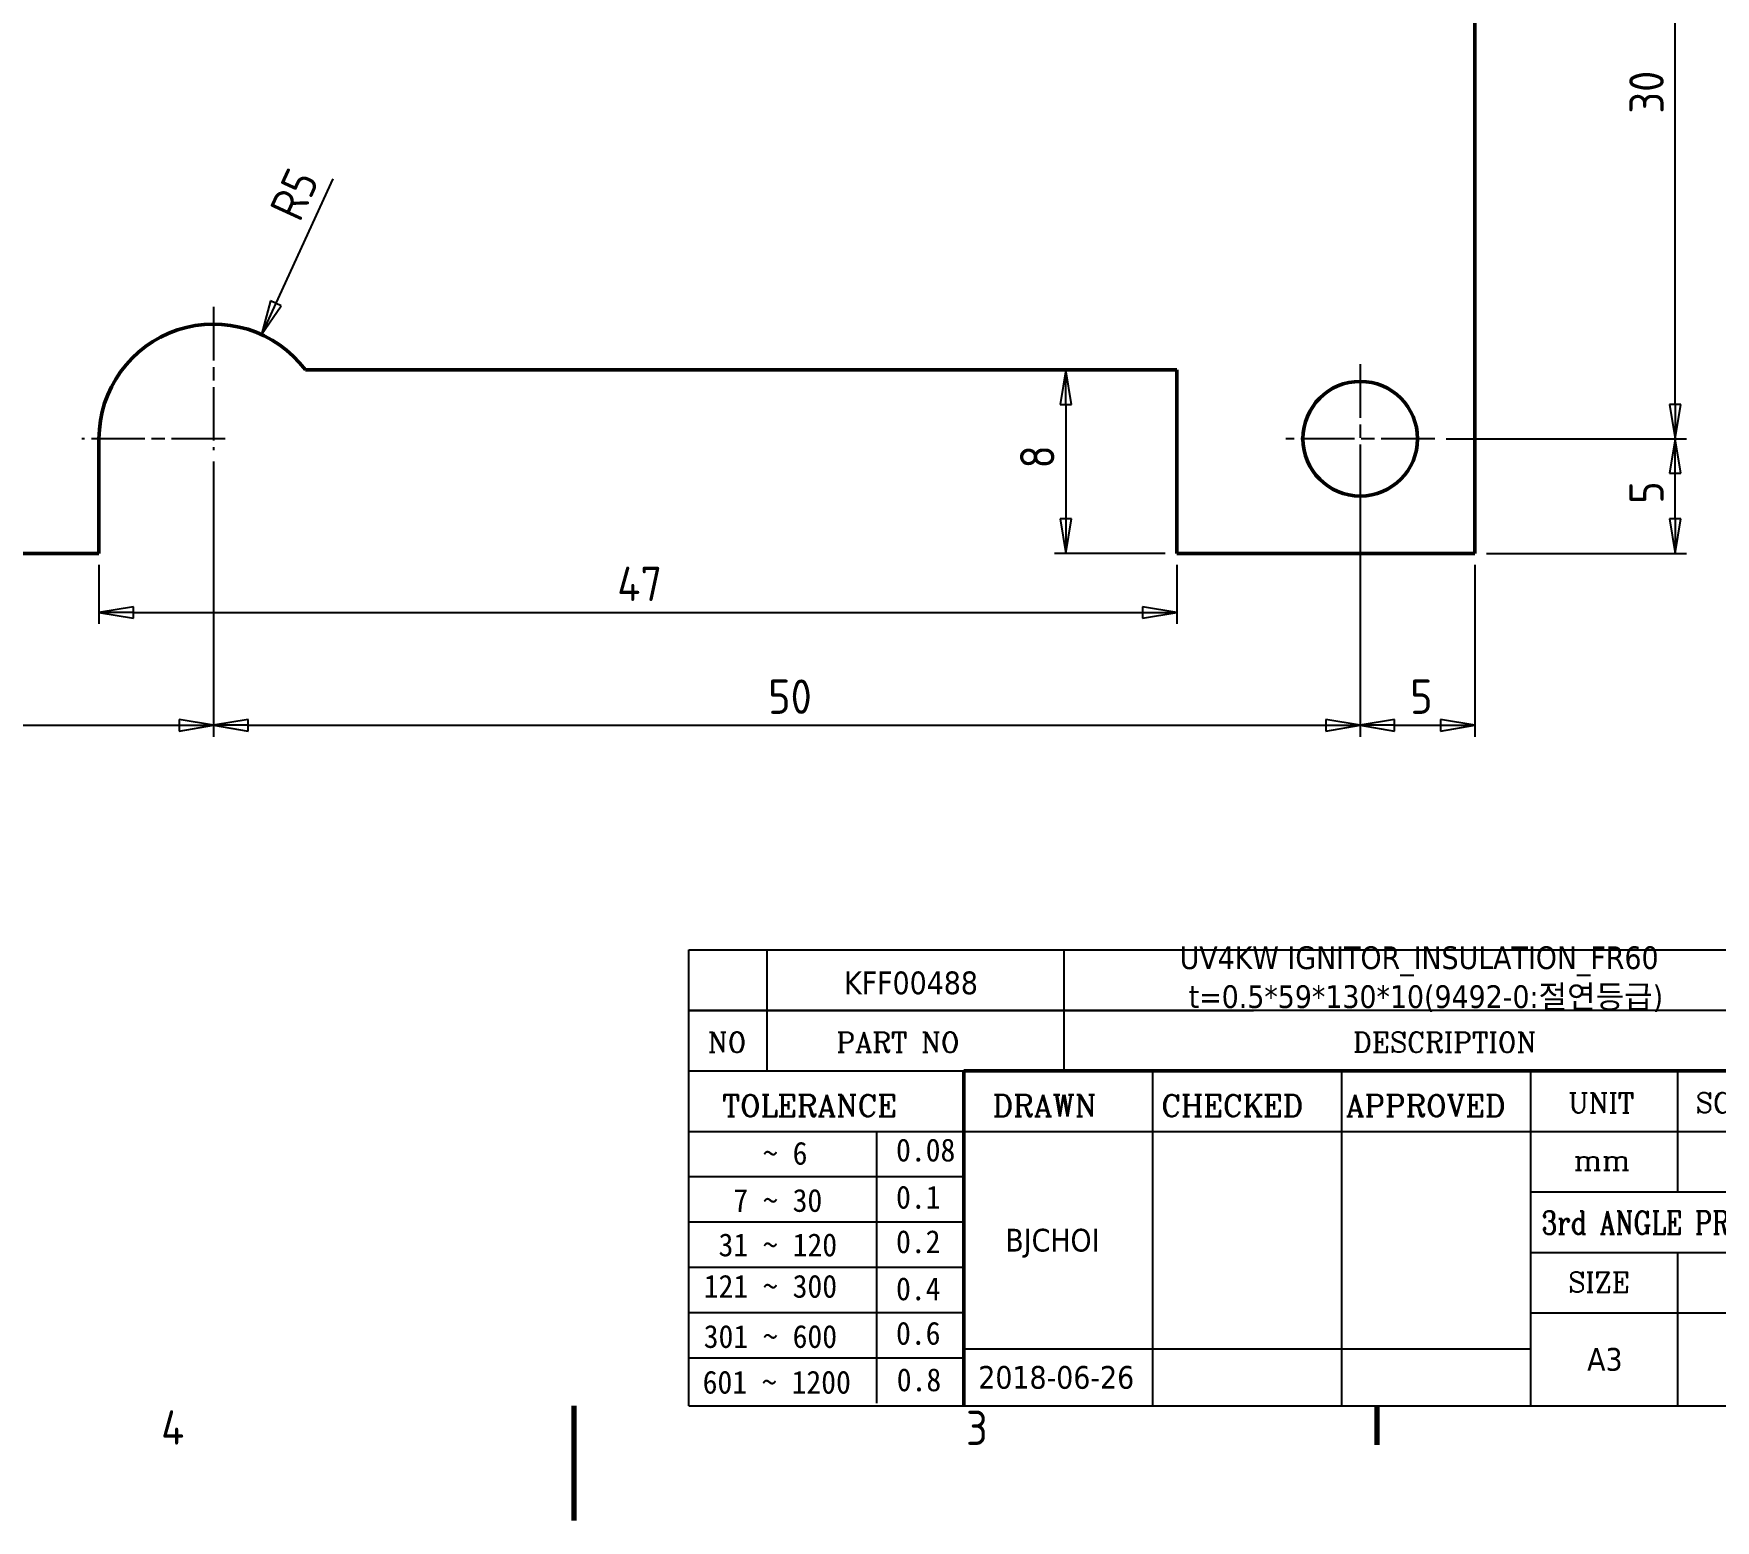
# Model space of a CAD drawing. Header units: millimetres. Extents: x 0 to 210, y 0 to 149.
# Drawn here: x 81.4 to 154.8, y 0 to 64.8 of the extents above; entities that cross this region are included whole.
import ezdxf
from ezdxf.enums import TextEntityAlignment as Align

# ---------------------------------------------------------------- set-up
doc = ezdxf.new("R2010")
doc.units = ezdxf.units.MM
doc.header["$LTSCALE"] = 0.5
doc.linetypes.add('CHAIN', pattern=[0.35429999999999995, 0.2362, -0.0295, 0.0591, -0.0295])
doc.layers.get('0').update_dxf_attribs({"lineweight": 25})
for name, color, linetype, lineweight in [('가시적인 것(ISO)', 7, 'Continuous', 50), ('경계(ISO)', 7, 'Continuous', 70), ('제목(ISO)', 5, 'Continuous', 50), ('중심 표식(ISO)', 1, 'Continuous', 25), ('치수(ISO)', 7, 'Continuous', 25)]:
    doc.layers.add(name, color=color, linetype=linetype, lineweight=lineweight)
doc.styles.add('HAN_291', font='')
doc.styles.add('ISO ProportionalPSTEK', font='isocp.shx')
doc.styles.add('RC_284', font='ROMANC.shx')
doc.styles.add('RC_287', font='ROMANC.shx')
doc.styles.add('텍스트 스타일333', font='ROMANC.shx', dxfattribs={"width": 0.800000011920929})
doc.styles.add('텍스트 스타일359', font='tahoma.ttf')
doc.styles.get('HAN_291').set_extended_font_data('GulimChe')
doc.dimstyles.new('PSTEK', dxfattribs={"dimscale": 0.5, "dimtxt": 3, "dimasz": 3, "dimexe": 1, "dimexo": 1, "dimgap": 1, "dimtad": 1, "dimrnd": 1e-08, "dimdsep": 46, "dimtxsty": 'ISO ProportionalPSTEK', "dimblk": 'Filled-1', "dimcen": 0.09, "dimdle": 10, "dimclrd": 3, "dimclre": 3, "dimclrt": 1, "dimadec": 1, "dimazin": 2, "dimtfac": 1, "dimtmove": 0, "dimatfit": 3, "dimfxl": 0, "dimtolj": 1, "dimlwd": -1, "dimlwe": -1, "dimarcsym": 0})

# ---------------------------------------------------------------- blocks, each defined once
blk = doc.blocks.new('경계 Default Border')
at = {"layer": '경계(ISO)'}
blk.add_line((280, 10), (280, 6.599999666213989), dxfattribs=at)
at = {"layer": '경계(ISO)', "flags": 128}
blk.add_lwpolyline([(210, 0), (210, 10)], dxfattribs=at)
at = {"layer": '경계(ISO)', "color": 1, "char_height": 3.00000011920929, "attachment_point": 7, "style": 'ISO ProportionalPSTEK'}
for s, insert in [('4', (173.9734701308116, 6.59999988079071)), ('3', (244.1685395229535, 6.57139439638704))]:
    blk.add_mtext(s, dxfattribs=dict(at, insert=insert))
blk = doc.blocks.new('제목 블록 PSTEK')
at = {"color": 180}
for p, q in [((182.475792979055, 11.79100474011392), (182.4757929790549, 51.56524660363496)), ((182.4757929790549, 51.56524660363496), (372.4757929537551, 51.56524660363496)), ((189.2651435055721, 51.56524660363496), (189.2651435055722, 41.00524660363494)), ((215.2152739891528, 41.00524660363494), (215.2152739891528, 51.56524660363496)), ((182.475792979055, 46.2852466036349), (372.4757929537551, 46.28524660363492)), ((182.475792979055, 41.00524660363493), (206.451475290024, 41.00524660363493)), ((222.9401812389276, 11.79100474011392), (222.9401812389276, 41.00524660363494)), ((239.4288871878316, 11.79100474011392), (239.4288871878316, 41.00524660363494)), ((255.9175931367356, 11.79100474011392), (255.9175931367356, 41.00524660363494)), ((268.6918866058747, 41.00524660363494), (268.6918866058747, 30.44524660363498)), ((182.475792979055, 35.72524660363497), (206.451475290024, 35.72524660363497)), ((198.8621818849491, 12.02524660363491), (198.8621818849491, 35.72524660363497)), ((206.451475290024, 35.72524660363497), (372.4757929537551, 35.72524660363497)), ((182.475792979055, 31.77524660363492), (206.451475290024, 31.77524660363492)), ((255.917593136736, 30.44524660363498), (372.4757929537552, 30.44524660363501)), ((182.475792979055, 27.82524660363487), (206.451475290024, 27.82524660363487)), ((255.9175931367359, 25.16524660363502), (372.4757929537552, 25.165246603635)), ((268.6918866058744, 25.16524660363502), (268.6918866058744, 11.79100474011392)), ((182.475792979055, 23.87524660363505), (206.451475290024, 23.87524660363505)), ((182.475792979055, 19.92524660363478), (206.451475290024, 19.92524660363478)), ((255.9175931367359, 19.88524660363481), (310.0881549537553, 19.88524660363481)), ((206.451475290024, 16.74100474011396), (255.9175931367359, 16.74100474011396)), ((182.475792979055, 15.97524660363496), (206.451475290024, 15.97524660363496)), ((182.475792979055, 11.79100474011392), (372.4757929537551, 11.79100474011389))]:
    blk.add_line(p, q, dxfattribs=at)
at = {"color": 7, "linetype": 'Continuous', "lineweight": 25}
blk.add_line((182.4771903250938, 46.27967054998719), (231.7273669611342, 46.27967054998717), dxfattribs=at)
at = {"color": 7, "lineweight": 50}
for p, q in [((206.4514752900237, 11.79100474011392), (206.4514752900237, 41.00524660363494)), ((206.451475290024, 41.00524660363494), (372.4757929537551, 41.00524660363496))]:
    blk.add_line(p, q, dxfattribs=at)
at = {"color": 7}
for s, height, style, p in [('NO', 1.742399930953979, 'RC_284', (184.135398793432, 42.62317362549192)), ('PART NO', 1.742399930953979, 'RC_284', (195.3359407378685, 42.62317362549192)), ('DESCRIPTION', 1.742399930953979, 'RC_284', (240.4025565652523, 42.62317362549192)), (' TOLERANCE', 1.899999976158142, 'RC_287', (184.0872874387979, 37.00893196870329)), ('DRAWN', 1.899999976158142, 'RC_287', (208.9766620976279, 37.00893196870329)), ('CHECKED', 1.899999976158142, 'RC_287', (223.6856844514997, 37.00893196870329)), ('APPROVED', 1.899999976158142, 'RC_287', (239.7795453577791, 37.00893196870329)), ('UNIT', 1.742399930953979, 'RC_284', (259.1652673287452, 37.34317362549218)), ('SCALE', 1.742399930953979, 'RC_284', (270.2934779252897, 37.34317362549218)), ('    ~ 6', 2.000000029802322, 'HAN_291', (183.7721304966814, 32.8176515608431)), ('0.08', 2.000000029802322, 'HAN_291', (200.5467345600617, 33.09873600004101)), ('mm', 1.742399930953979, 'RC_284', (259.6505418159997, 32.3543089683787)), ('0.1', 2.000000029802322, 'HAN_291', (200.5467345600617, 28.98646558742206)), ('  7 ~ 30', 2.000000029802322, 'HAN_291', (183.7721304966814, 28.70538114822415)), (' 31 ~ 120', 2.000000029802322, 'HAN_291', (183.7721304966814, 24.82628181916237)), ('0.2', 2.000000029802322, 'HAN_291', (200.5467345600617, 25.10736625836028)), ('121 ~ 300', 2.000000029802322, 'HAN_291', (183.7721304966814, 21.21401206133254)), ('0.4', 2.000000029802322, 'HAN_291', (200.5467345600617, 20.99509650053045)), ('SIZE', 1.742399930953979, 'RC_284', (259.1652673287452, 21.69497768947366)), ('0.6', 2.000000029802322, 'HAN_291', (200.5467345600617, 17.11599717146868)), ('301 ~ 600', 2.000000029802322, 'HAN_291', (183.7721304966814, 16.83491273227077)), ('601 ~ 1200', 2.000000029802322, 'HAN_291', (183.6802025156883, 12.84759660881125)), ('0.8', 2.000000029802322, 'HAN_291', (200.6097246063884, 13.05732192299702))]:
    blk.add_text(s, height=height, dxfattribs=dict(at, style=style)).set_placement(p)
at = {"color": 7, "style": '텍스트 스타일333', "width": 0.7999999523162842}
blk.add_text('3rd ANGLE PROJ.', height=2.000000029802322, dxfattribs=at).set_placement((256.8430306642954, 26.76148381654429))
at = {"layer": '제목(ISO)', "color": 7, "style": '텍스트 스타일359'}
for tag, p in [('설명_001', (225.2845229659161, 49.88207277452909)), ('부품_번호_001', (196.0202790369057, 47.68851719507643)), ('재질_001', (292.3902455043037, 47.93438708374926)), ("3._Q'TY_001", (312.7118730373913, 47.93039168245939)), ('질량\\P3;_001', (350.3491844443128, 48.17078166006607)), ('설명_002', (226.0702206751207, 46.4872095027041)), ('제목_001', (333.6243734153509, 32.12981675869008)), ('부품_번호_001', (334.6795192901376, 26.81372118353431)), ('설계자_001', (210.0718171716759, 25.24160025177376)), ('시트_크기_001', (260.8197823919067, 14.84660025177366)), ('프로젝트_001', (278.6503821126665, 14.84726615198864)), ('작성_날짜_001', (207.7211894128072, 13.27447932001324))]:
    blk.add_attdef(tag, p, '', height=1.983050853013992, dxfattribs=at)
for tag, p in [('4._COLOR', (327.6805273250926, 48.92524660363493)), ('1._MODEL_NAME', (341.233897335037, 38.36524660363497)), ('점검자', (231.1845342133799, 26.23312567187446)), ('엔지니어링_승인자', (247.673240162284, 26.23312567187446)), ('점검_날짜', (231.1845342133799, 14.26600474011394)), ('엔지니어링_승인_날짜', (247.673240162284, 14.26600474011394))]:
    blk.add_attdef(tag, text='', height=1.983050853013992, dxfattribs=at).set_placement(p, align=Align.MIDDLE_CENTER)
blk = doc.blocks.new('Filled-1')
at = {"color": 0}
for p, q in [((0, 0), (-1, 0.1666666666666667)), ((-1, 0.1666666666666667), (-1, -0.1666666666666667)), ((-1, 0), (0, 0)), ((-1, -0.1666666666666667), (0, 0))]:
    blk.add_line(p, q, dxfattribs=at)
at = {"color": 0, "flags": 128}
blk.add_lwpolyline([(-1, -0.1666666666666667), (0, 0)], dxfattribs=at)
at = {"color": 0}
blk.add_solid([(-1, -0.1666666666666667), (0, 0), (-1, 0.1666666666666667), (-1, -0.1666666666666667)], dxfattribs=at)
blk = doc.blocks.new('*D24')
at = {"layer": 'Defpoints', "color": 0}
for p in [(89.27734074227637, 46.67773411672517), (19.2773407422721, 43.92773411672502), (89.27734074227637, 34.67773411672503)]:
    blk.add_point(p, dxfattribs=at)
at = {"layer": '치수(ISO)', "color": 3}
for p, q in [((89.27734074227637, 46.17773411672517), (89.27734074227637, 34.17773411672503)), ((19.2773407422721, 43.42773411672502), (19.2773407422721, 34.17773411672503)), ((20.7773407422721, 34.67773411672503), (87.77734074227637, 34.67773411672503))]:
    blk.add_line(p, q, dxfattribs=at)
at = {"layer": '치수(ISO)', "color": 3, "xscale": 1.5, "yscale": 1.5, "zscale": 1.5, "rotation": 180}
blk.add_blockref('Filled-1', (19.2773407422721, 34.67773411672503), dxfattribs=at)
at = {"layer": '치수(ISO)', "color": 3, "xscale": 1.5, "yscale": 1.5, "zscale": 1.5}
blk.add_blockref('Filled-1', (89.27734074227637, 34.67773411672503), dxfattribs=at)
at = {"layer": '치수(ISO)', "color": 1, "insert": (53.45675019109313, 36.67773411672503), "char_height": 1.5, "attachment_point": 1, "style": 'ISO ProportionalPSTEK'}
blk.add_mtext('\\A1;70', dxfattribs=at)
blk = doc.blocks.new('*D25')
at = {"layer": 'Defpoints', "color": 0}
for p in [(139.2773407422788, 47.17773411672524), (89.27734074227637, 46.67773411672517), (139.2773407422788, 34.67773411672503)]:
    blk.add_point(p, dxfattribs=at)
at = {"layer": '치수(ISO)', "color": 3}
for p, q in [((139.2773407422788, 46.67773411672524), (139.2773407422788, 34.17773411672503)), ((89.27734074227637, 46.17773411672517), (89.27734074227637, 34.17773411672503)), ((90.77734074227637, 34.67773411672503), (137.7773407422788, 34.67773411672503))]:
    blk.add_line(p, q, dxfattribs=at)
at = {"layer": '치수(ISO)', "color": 3, "xscale": 1.5, "yscale": 1.5, "zscale": 1.5, "rotation": 180}
blk.add_blockref('Filled-1', (89.27734074227637, 34.67773411672503), dxfattribs=at)
at = {"layer": '치수(ISO)', "color": 3, "xscale": 1.5, "yscale": 1.5, "zscale": 1.5}
blk.add_blockref('Filled-1', (139.2773407422788, 34.67773411672503), dxfattribs=at)
at = {"layer": '치수(ISO)', "color": 1, "insert": (113.4567501910965, 36.67773411672503), "char_height": 1.5, "attachment_point": 1, "style": 'ISO ProportionalPSTEK'}
blk.add_mtext('\\A1;50', dxfattribs=at)
blk = doc.blocks.new('*D26')
at = {"layer": 'Defpoints', "color": 0}
for p in [(139.2773407422788, 47.17773411672524), (144.2773407422712, 42.17773411672462), (144.2773407422712, 34.67773411672503)]:
    blk.add_point(p, dxfattribs=at)
at = {"layer": '치수(ISO)', "color": 3}
for p, q in [((139.2773407422788, 46.67773411672524), (139.2773407422788, 34.17773411672503)), ((144.2773407422712, 41.67773411672462), (144.2773407422712, 34.17773411672503)), ((140.7773407422788, 34.67773411672503), (142.7773407422712, 34.67773411672503))]:
    blk.add_line(p, q, dxfattribs=at)
at = {"layer": '치수(ISO)', "color": 3, "xscale": 1.5, "yscale": 1.5, "zscale": 1.5, "rotation": 180}
blk.add_blockref('Filled-1', (139.2773407422788, 34.67773411672503), dxfattribs=at)
at = {"layer": '치수(ISO)', "color": 3, "xscale": 1.5, "yscale": 1.5, "zscale": 1.5}
blk.add_blockref('Filled-1', (144.2773407422712, 34.67773411672503), dxfattribs=at)
at = {"layer": '치수(ISO)', "color": 1, "insert": (141.451274725097, 36.67773411672503), "char_height": 1.5, "attachment_point": 1, "style": 'ISO ProportionalPSTEK'}
blk.add_mtext('\\A1;5', dxfattribs=at)
blk = doc.blocks.new('*D27')
at = {"layer": 'Defpoints', "color": 0}
for p in [(84.27734074227637, 42.17773411672462), (131.2773407422789, 42.17773411672467), (131.2773407422789, 39.59878103646533)]:
    blk.add_point(p, dxfattribs=at)
at = {"layer": '치수(ISO)', "color": 3}
for p, q in [((84.27734074227637, 41.67773411672462), (84.27734074227637, 39.09878103646533)), ((131.2773407422789, 41.67773411672467), (131.2773407422789, 39.09878103646533)), ((85.77734074227637, 39.59878103646533), (129.7773407422789, 39.59878103646533))]:
    blk.add_line(p, q, dxfattribs=at)
at = {"layer": '치수(ISO)', "color": 3, "xscale": 1.5, "yscale": 1.5, "zscale": 1.5, "rotation": 180}
blk.add_blockref('Filled-1', (84.27734074227637, 39.59878103646533), dxfattribs=at)
at = {"layer": '치수(ISO)', "color": 3, "xscale": 1.5, "yscale": 1.5, "zscale": 1.5}
blk.add_blockref('Filled-1', (131.2773407422789, 39.59878103646533), dxfattribs=at)
at = {"layer": '치수(ISO)', "color": 1, "insert": (106.8773407422776, 41.59878103646533), "char_height": 1.5, "attachment_point": 1, "style": 'ISO ProportionalPSTEK'}
blk.add_mtext('\\A1;47', dxfattribs=at)
blk = doc.blocks.new('*D28')
at = {"layer": 'Defpoints', "color": 0}
for p in [(126.443379474998, 50.17773411672525), (126.443379474998, 42.17773411672467), (131.2773407422789, 42.17773411672467)]:
    blk.add_point(p, dxfattribs=at)
at = {"layer": '치수(ISO)', "color": 3}
for p, q in [((126.443379474998, 48.67773411672525), (126.443379474998, 43.67773411672467)), ((130.7773407422789, 42.17773411672467), (125.943379474998, 42.17773411672467))]:
    blk.add_line(p, q, dxfattribs=at)
at = {"layer": '치수(ISO)', "color": 3, "xscale": 1.5, "yscale": 1.5, "zscale": 1.5}
for p, rotation in [((126.443379474998, 50.17773411672525), 90), ((126.443379474998, 42.17773411672467), 270)]:
    blk.add_blockref('Filled-1', p, dxfattribs=dict(at, rotation=rotation))
at = {"layer": '치수(ISO)', "color": 1, "insert": (124.443379474998, 45.87773411672496), "char_height": 1.5, "attachment_point": 1, "rotation": 90, "style": 'ISO ProportionalPSTEK'}
blk.add_mtext('\\A1;8', dxfattribs=at)
blk = doc.blocks.new('*D29')
at = {"layer": 'Defpoints', "color": 0}
for p in [(142.5273407422788, 47.17773411672524), (153.0111459440473, 47.17773411672523), (144.2773407422712, 42.17773411672462)]:
    blk.add_point(p, dxfattribs=at)
at = {"layer": '치수(ISO)', "color": 3}
for p, q in [((143.0273407422788, 47.17773411672524), (153.5111459440473, 47.17773411672523)), ((153.0111459440473, 43.67773411672462), (153.0111459440473, 45.67773411672523)), ((144.7773407422712, 42.17773411672462), (153.5111459440473, 42.17773411672462))]:
    blk.add_line(p, q, dxfattribs=at)
at = {"layer": '치수(ISO)', "color": 3, "xscale": 1.5, "yscale": 1.5, "zscale": 1.5}
for p, rotation in [((153.0111459440473, 47.17773411672523), 90), ((153.0111459440473, 42.17773411672462), 270)]:
    blk.add_blockref('Filled-1', p, dxfattribs=dict(at, rotation=rotation))
at = {"layer": '치수(ISO)', "color": 1, "insert": (151.0111459440473, 44.34166809954695), "char_height": 1.5, "attachment_point": 1, "rotation": 90, "style": 'ISO ProportionalPSTEK'}
blk.add_mtext('\\A1;5', dxfattribs=at)
blk = doc.blocks.new('*D32')
at = {"layer": 'Defpoints', "color": 0}
for p in [(137.2773407422788, 77.17773411672722), (153.0111459440473, 77.17773411672722), (142.5273407422788, 47.17773411672524)]:
    blk.add_point(p, dxfattribs=at)
at = {"layer": '치수(ISO)', "color": 3}
for p, q in [((137.7773407422788, 77.17773411672722), (153.5111459440473, 77.17773411672722)), ((153.0111459440473, 48.67773411672523), (153.0111459440473, 75.67773411672722)), ((143.0273407422788, 47.17773411672524), (153.5111459440473, 47.17773411672523))]:
    blk.add_line(p, q, dxfattribs=at)
at = {"layer": '치수(ISO)', "color": 3, "xscale": 1.5, "yscale": 1.5, "zscale": 1.5}
for p, rotation in [((153.0111459440473, 77.17773411672722), 90), ((153.0111459440473, 47.17773411672523), 270)]:
    blk.add_blockref('Filled-1', p, dxfattribs=dict(at, rotation=rotation))
at = {"layer": '치수(ISO)', "color": 1, "insert": (151.0111459440473, 61.35714356554513), "char_height": 1.5, "attachment_point": 1, "rotation": 90, "style": 'ISO ProportionalPSTEK'}
blk.add_mtext('\\A1;30', dxfattribs=at)
blk = doc.blocks.new('*D34')
at = {"layer": 'Defpoints', "color": 0}
for p in [(91.36342218576613, 51.72177023136238), (89.27734074227632, 47.17773411672514)]:
    blk.add_point(p, dxfattribs=at)
at = {"layer": '치수(ISO)', "color": 3}
blk.add_line((94.47937663271794, 58.50914163658757), (91.98924661881307, 53.08498106575357), dxfattribs=at)
at = {"layer": '치수(ISO)', "color": 3, "xscale": 1.5, "yscale": 1.5, "zscale": 1.5, "rotation": 245.3410355166476}
blk.add_blockref('Filled-1', (91.36342218576613, 51.72177023136238), dxfattribs=at)
at = {"layer": '치수(ISO)', "color": 1, "insert": (91.67624222607448, 57.19685155965251), "char_height": 1.5, "attachment_point": 1, "rotation": 65.34103551664762, "style": 'ISO ProportionalPSTEK'}
blk.add_mtext('\\A1;R5', dxfattribs=at)

msp = doc.modelspace()

# ---------------------------------------------------------------- linework, layer by layer
at = {"layer": '가시적인 것(ISO)'}
for p, q in [((144.2773407422712, 42.17773411672462), (144.2773407422712, 100.1777341167247)), ((93.27734074227632, 50.17773411672525), (131.2773407422789, 50.17773411672525)), ((131.2773407422789, 50.17773411672525), (131.2773407422789, 42.17773411672467)), ((84.27734074227637, 42.17773411672462), (84.27734074227637, 47.17773411672517)), ((14.27734074227121, 42.17773411672462), (84.27734074227637, 42.17773411672462)), ((131.2773407422789, 42.17773411672467), (144.2773407422712, 42.17773411672462))]:
    msp.add_line(p, q, dxfattribs=at)
msp.add_circle((139.2773407422788, 47.17773411672524), 2.5, dxfattribs=at)
msp.add_arc((89.27734074227637, 47.17773411672517), 5, 36.86989764584508, 180, dxfattribs=at)
at = {"layer": '중심 표식(ISO)', "linetype": 'CHAIN', "ltscale": 19.75726699829102}
for p, q in [((89.27734074227637, 52.92773411672517), (89.27734074227637, 46.67773411672517)), ((139.2773407422788, 50.42773411672524), (139.2773407422788, 43.92773411672523)), ((89.77734074227638, 47.17773411672517), (83.52734074227638, 47.17773411672517)), ((142.5273407422788, 47.17773411672524), (136.0273407422788, 47.17773411672524))]:
    msp.add_line(p, q, dxfattribs=at)

# ---------------------------------------------------------------- block references
at = {"xscale": 0.5, "yscale": 0.5, "zscale": 0.5}
msp.add_blockref('경계 Default Border', (0, 0), dxfattribs=at)
ref = msp.add_blockref('제목 블록 PSTEK', (18.76210352312242, -0.8955023700569475), dxfattribs=dict(xscale=0.5, yscale=0.5, zscale=0.5))
ref.add_attrib('설계자_001', 'BJCHOI', (123.7980121089604, 11.72529775582993), dxfattribs={"layer": '제목(ISO)', "color": 7, "height": 0.9915254265069962, "style": '텍스트 스타일359'})
ref.add_attrib('시트_크기_001', 'A3', (149.1719947190758, 6.527797755829885), dxfattribs={"layer": '제목(ISO)', "color": 7, "height": 0.9915254265069962, "style": '텍스트 스타일359'})
ref.add_attrib('작성_날짜_001', '2018-06-26', (122.622698229526, 5.741737289949674), dxfattribs={"layer": '제목(ISO)', "color": 7, "height": 0.9915254265069962, "style": '텍스트 스타일359'})
ref.add_attrib('설명_001', 'UV4KW IGNITOR_INSULATION_FR60', (131.4043650060805, 24.0455340172076), dxfattribs={"layer": '제목(ISO)', "color": 7, "height": 0.9915254265069962, "style": '텍스트 스타일359'})
ref.add_attrib('부품_번호_001', 'KFF00488', (116.7722430415753, 22.94875622748127), dxfattribs={"layer": '제목(ISO)', "color": 7, "height": 0.9915254265069962, "style": '텍스트 스타일359'})
ref.add_attrib('설명_002', 't=0.5*59*130*10(9492-0:절연등급)', (131.7972138606828, 22.34810238129511), dxfattribs={"layer": '제목(ISO)', "color": 7, "height": 0.9915254265069962, "style": '텍스트 스타일359'})

# ---------------------------------------------------------------- dimensions: what is measured, and where the dimension line sits
at = {"layer": '치수(ISO)', "color": 3}
for base, p1, p2, angle, override, picture, middle in [((153.0111459440473, 77.17773411672722), (142.5273407422788, 47.17773411672524), (137.2773407422788, 77.17773411672722), 90, {"dimdec": 2, "dimblk1": 'Filled-1', "dimblk2": 'Filled-1', "dimsah": 1, "dimtp": 0, "dimtm": -0, "dimtdec": 2, "dimtofl": 0, "dimatfit": 1}, '*D32', (153.0111459440473, 62.18273411672623)), ((126.443379474998, 42.17773411672467), (126.443379474998, 50.17773411672525), (131.2773407422789, 42.17773411672467), 270, {"dimdec": 2, "dimse1": 1, "dimtp": 0, "dimtm": -0, "dimtdec": 2, "dimtofl": 0, "dimatfit": 1}, '*D28', (126.443379474998, 46.17773411672496)), ((139.2773407422788, 34.67773411672503), (89.27734074227637, 46.67773411672517), (139.2773407422788, 47.17773411672524), 180, {"dimdec": 2, "dimblk1": 'Filled-1', "dimblk2": 'Filled-1', "dimsah": 1, "dimtp": 0, "dimtm": -0, "dimtdec": 2, "dimtofl": 0, "dimatfit": 1}, '*D25', (114.2823407422776, 34.67773411672503)), ((144.2773407422712, 34.67773411672503), (139.2773407422788, 47.17773411672524), (144.2773407422712, 42.17773411672462), 180, {"dimdec": 2, "dimblk1": 'Filled-1', "dimsah": 1, "dimtp": 0, "dimtm": -0, "dimtdec": 2, "dimtofl": 0, "dimatfit": 1}, '*D26', (141.782340742275, 34.67773411672503)), ((153.0111459440473, 47.17773411672523), (144.2773407422712, 42.17773411672462), (142.5273407422788, 47.17773411672524), 90, {"dimdec": 2, "dimblk2": 'Filled-1', "dimsah": 1, "dimtp": 0, "dimtm": -0, "dimtdec": 2, "dimtofl": 0, "dimatfit": 1}, '*D29', (153.0111459440473, 44.67273411672493)), ((89.27734074227637, 34.67773411672503), (19.2773407422721, 43.92773411672502), (89.27734074227637, 46.67773411672517), 180, {"dimdec": 2, "dimblk1": 'Filled-1', "dimblk2": 'Filled-1', "dimsah": 1, "dimtp": 0, "dimtm": -0, "dimtdec": 2, "dimtofl": 0, "dimatfit": 1}, '*D24', (54.28234074227423, 34.67773411672503)), ((131.2773407422789, 39.59878103646533), (84.27734074227637, 42.17773411672462), (131.2773407422789, 42.17773411672467), 180, {"dimdec": 2, "dimtp": 0, "dimtm": -0, "dimtdec": 2, "dimtofl": 0, "dimatfit": 1}, '*D27', (107.7773407422776, 39.59878103646533))]:
    dim = msp.add_linear_dim(base=base, p1=p1, p2=p2, angle=angle, dimstyle='PSTEK', override=override, dxfattribs=at)
    dim.commit()
    dim.dimension.update_dxf_attribs({"geometry": picture, "text_midpoint": middle, "dimtype": 160})
dim = msp.add_radius_dim(center=(89.27734074227632, 47.17773411672514), mpoint=(91.36342218576613, 51.72177023136238), dimstyle='PSTEK', override={"dimdec": 2, "dimcen": 0, "dimtp": 0, "dimtm": -0, "dimtdec": 2, "dimtofl": 0}, dxfattribs=at)
dim.commit()
dim.dimension.update_dxf_attribs({"geometry": '*D34', "text_midpoint": (93.88231258014918, 57.20857850369022), "dimtype": 164})

doc.saveas('drawing.dxf')
